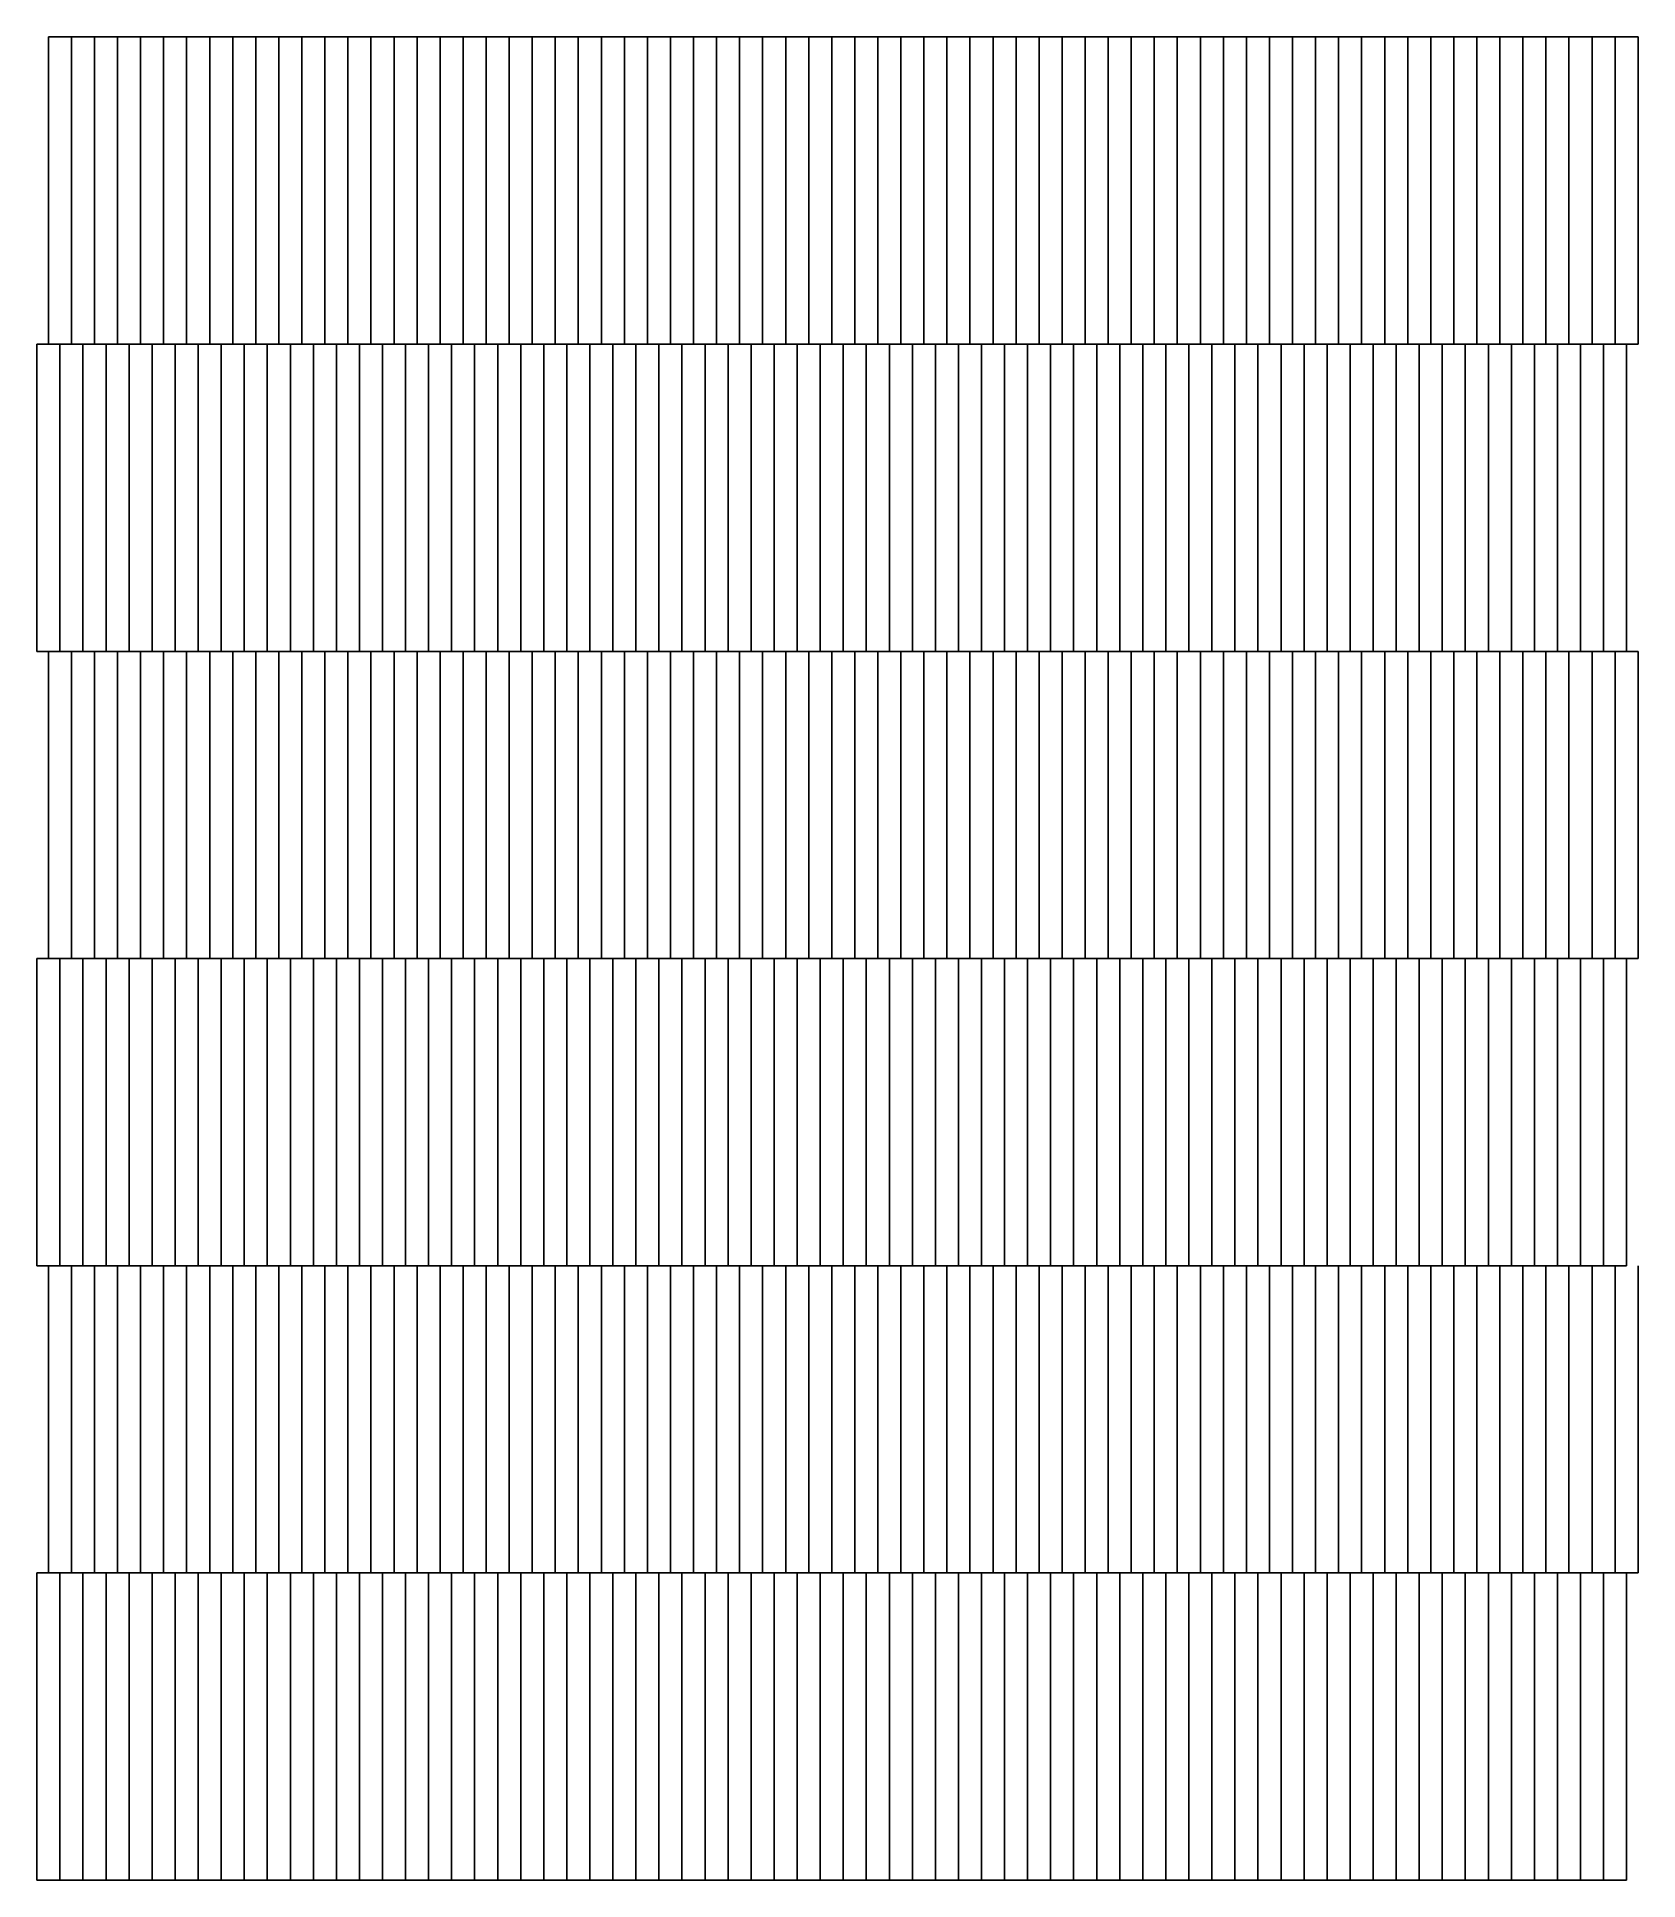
# Model space of a CAD drawing. Header units: millimetres. Extents: x -4689 to 5736, y -6417 to 5583.
import ezdxf

# ---------------------------------------------------------------- set-up
doc = ezdxf.new("R2010")
doc.units = ezdxf.units.MM

msp = doc.modelspace()

# ---------------------------------------------------------------- linework, layer by layer
for p, q in [((-4614, 5583), (5736, 5583)), ((-4614, 3583), (-4614, 5583)), ((-4464, 3583), (-4464, 5583)), ((-4314, 3583), (-4314, 5583)), ((-4164, 5583), (-4164, 3583)), ((-4014, 3583), (-4014, 5583)), ((-3864, 5583), (-3864, 3583)), ((-3714, 5583), (-3714, 3583)), ((-3564, 3583), (-3564, 5583)), ((-3414, 3583), (-3414, 5583)), ((-3264, 3583), (-3264, 5583)), ((-3114, 3583), (-3114, 5583)), ((-2964, 3583), (-2964, 5583)), ((-2814, 5583), (-2814, 3583)), ((-2664, 5583), (-2664, 3583)), ((-2514, 3583), (-2514, 5583)), ((-2364, 5583), (-2364, 3583)), ((-2214, 5583), (-2214, 3583)), ((-2064, 3583), (-2064, 5583)), ((-1914, 5583), (-1914, 3583)), ((-1764, 3583), (-1764, 5583)), ((-1614, 5583), (-1614, 3583)), ((-1464, 5583), (-1464, 3583)), ((-1314, 5583), (-1314, 3583)), ((-1164, 3583), (-1164, 5583)), ((-1014, 3583), (-1014, 5583)), ((-864, 3583), (-864, 5583)), ((-714, 5583), (-714, 3583)), ((-564, 3583), (-564, 5583)), ((-414, 5583), (-414, 3583)), ((-264, 3583), (-264, 5583)), ((-114, 3583), (-114, 5583)), ((36, 3583), (36, 5583)), ((186, 3583), (186, 5583)), ((336, 5583), (336, 3583)), ((486, 3583), (486, 5583)), ((636, 3583), (636, 5583)), ((786, 5583), (786, 3583)), ((936, 3583), (936, 5583)), ((1086, 3583), (1086, 5583)), ((1236, 5583), (1236, 3583)), ((1386, 5583), (1386, 3583)), ((1536, 3583), (1536, 5583)), ((1686, 5583), (1686, 3583)), ((1836, 3583), (1836, 5583)), ((1986, 5583), (1986, 3583)), ((2136, 3583), (2136, 5583)), ((2286, 5583), (2286, 3583)), ((2436, 5583), (2436, 3583)), ((2586, 3583), (2586, 5583)), ((2736, 3583), (2736, 5583)), ((2886, 5583), (2886, 3583)), ((3036, 5583), (3036, 3583)), ((3186, 3583), (3186, 5583)), ((3336, 5583), (3336, 3583)), ((3486, 5583), (3486, 3583)), ((3636, 3583), (3636, 5583)), ((3786, 5583), (3786, 3583)), ((3936, 3583), (3936, 5583)), ((4086, 5583), (4086, 3583)), ((4236, 3583), (4236, 5583)), ((4386, 3583), (4386, 5583)), ((4536, 3583), (4536, 5583)), ((4686, 3583), (4686, 5583)), ((4836, 3583), (4836, 5583)), ((4986, 5583), (4986, 3583)), ((5136, 3583), (5136, 5583)), ((5286, 5583), (5286, 3583)), ((5436, 3583), (5436, 5583)), ((5586, 3583), (5586, 5583)), ((5736, 5583), (5736, 3583)), ((-4689, 3583), (5736, 3583)), ((-4689, 1583), (-4689, 3583)), ((-4539, 1583), (-4539, 3583)), ((-4389, 3583), (-4389, 1583)), ((-4239, 3583), (-4239, 1583)), ((-4089, 3583), (-4089, 1583)), ((-3939, 1583), (-3939, 3583)), ((-3789, 3583), (-3789, 1583)), ((-3639, 3583), (-3639, 1583)), ((-3489, 3583), (-3489, 1583)), ((-3339, 1583), (-3339, 3583)), ((-3189, 3583), (-3189, 1583)), ((-3039, 3583), (-3039, 1583)), ((-2889, 3583), (-2889, 1583)), ((-2739, 1583), (-2739, 3583)), ((-2589, 3583), (-2589, 1583)), ((-2439, 1583), (-2439, 3583)), ((-2289, 3583), (-2289, 1583)), ((-2139, 3583), (-2139, 1583)), ((-1989, 1583), (-1989, 3583)), ((-1839, 1583), (-1839, 3583)), ((-1689, 3583), (-1689, 1583)), ((-1539, 1583), (-1539, 3583)), ((-1389, 1583), (-1389, 3583)), ((-1239, 3583), (-1239, 1583)), ((-1089, 3583), (-1089, 1583)), ((-939, 3583), (-939, 1583)), ((-789, 1583), (-789, 3583)), ((-639, 3583), (-639, 1583)), ((-489, 3583), (-489, 1583)), ((-339, 3583), (-339, 1583)), ((-189, 3583), (-189, 1583)), ((-39, 1583), (-39, 3583)), ((111, 1583), (111, 3583)), ((261, 1583), (261, 3583)), ((411, 3583), (411, 1583)), ((561, 3583), (561, 1583)), ((711, 3583), (711, 1583)), ((861, 1583), (861, 3583)), ((1011, 1583), (1011, 3583)), ((1161, 3583), (1161, 1583)), ((1311, 1583), (1311, 3583)), ((1461, 3583), (1461, 1583)), ((1611, 1583), (1611, 3583)), ((1761, 1583), (1761, 3583)), ((1911, 1583), (1911, 3583)), ((2061, 3583), (2061, 1583)), ((2211, 1583), (2211, 3583)), ((2361, 1583), (2361, 3583)), ((2511, 1583), (2511, 3583)), ((2661, 3583), (2661, 1583)), ((2811, 3583), (2811, 1583)), ((2961, 1583), (2961, 3583)), ((3111, 3583), (3111, 1583)), ((3261, 3583), (3261, 1583)), ((3411, 3583), (3411, 1583)), ((3561, 1583), (3561, 3583)), ((3711, 1583), (3711, 3583)), ((3861, 1583), (3861, 3583)), ((4011, 3583), (4011, 1583)), ((4161, 3583), (4161, 1583)), ((4311, 3583), (4311, 1583)), ((4461, 3583), (4461, 1583)), ((4611, 3583), (4611, 1583)), ((4761, 1583), (4761, 3583)), ((4911, 3583), (4911, 1583)), ((5061, 1583), (5061, 3583)), ((5211, 1583), (5211, 3583)), ((5361, 1583), (5361, 3583)), ((5511, 1583), (5511, 3583)), ((5661, 3583), (5661, 1583)), ((5736, 1583), (-4689, 1583)), ((-4614, -417), (-4614, 1583)), ((-4464, -417), (-4464, 1583)), ((-4314, 1583), (-4314, -417)), ((-4164, -417), (-4164, 1583)), ((-4014, 1583), (-4014, -417)), ((-3864, -417), (-3864, 1583)), ((-3714, 1583), (-3714, -417)), ((-3564, 1583), (-3564, -417)), ((-3414, 1583), (-3414, -417)), ((-3264, -417), (-3264, 1583)), ((-3114, 1583), (-3114, -417)), ((-2964, 1583), (-2964, -417)), ((-2814, 1583), (-2814, -417)), ((-2664, 1583), (-2664, -417)), ((-2514, 1583), (-2514, -417)), ((-2364, 1583), (-2364, -417)), ((-2214, -417), (-2214, 1583)), ((-2064, -417), (-2064, 1583)), ((-1914, 1583), (-1914, -417)), ((-1764, 1583), (-1764, -417)), ((-1614, 1583), (-1614, -417)), ((-1464, 1583), (-1464, -417)), ((-1314, 1583), (-1314, -417)), ((-1164, 1583), (-1164, -417)), ((-1014, 1583), (-1014, -417)), ((-864, -417), (-864, 1583)), ((-714, 1583), (-714, -417)), ((-564, 1583), (-564, -417)), ((-414, 1583), (-414, -417)), ((-264, 1583), (-264, -417)), ((-114, 1583), (-114, -417)), ((36, -417), (36, 1583)), ((186, 1583), (186, -417)), ((336, 1583), (336, -417)), ((486, -417), (486, 1583)), ((636, -417), (636, 1583)), ((786, 1583), (786, -417)), ((936, -417), (936, 1583)), ((1086, 1583), (1086, -417)), ((1236, -417), (1236, 1583)), ((1386, -417), (1386, 1583)), ((1536, -417), (1536, 1583)), ((1686, 1583), (1686, -417)), ((1836, 1583), (1836, -417)), ((1986, 1583), (1986, -417)), ((2136, 1583), (2136, -417)), ((2286, 1583), (2286, -417)), ((2436, 1583), (2436, -417)), ((2586, -417), (2586, 1583)), ((2736, 1583), (2736, -417)), ((2886, 1583), (2886, -417)), ((3036, 1583), (3036, -417)), ((3186, 1583), (3186, -417)), ((3336, 1583), (3336, -417)), ((3486, 1583), (3486, -417)), ((3636, -417), (3636, 1583)), ((3786, -417), (3786, 1583)), ((3936, -417), (3936, 1583)), ((4086, 1583), (4086, -417)), ((4236, 1583), (4236, -417)), ((4386, -417), (4386, 1583)), ((4536, -417), (4536, 1583)), ((4686, -417), (4686, 1583)), ((4836, -417), (4836, 1583)), ((4986, 1583), (4986, -417)), ((5136, -417), (5136, 1583)), ((5286, -417), (5286, 1583)), ((5436, 1583), (5436, -417)), ((5586, 1583), (5586, -417)), ((5736, 1583), (5736, -417)), ((-4689, -417), (5736, -417)), ((-4689, -2417), (-4689, -417)), ((-4539, -2417), (-4539, -417)), ((-4389, -2417), (-4389, -417)), ((-4239, -2417), (-4239, -417)), ((-4089, -2417), (-4089, -417)), ((-3939, -2417), (-3939, -417)), ((-3789, -2417), (-3789, -417)), ((-3639, -2417), (-3639, -417)), ((-3489, -2417), (-3489, -417)), ((-3339, -2417), (-3339, -417)), ((-3189, -2417), (-3189, -417)), ((-3039, -2417), (-3039, -417)), ((-2889, -2417), (-2889, -417)), ((-2739, -2417), (-2739, -417)), ((-2589, -2417), (-2589, -417)), ((-2439, -2417), (-2439, -417)), ((-2289, -2417), (-2289, -417)), ((-2139, -2417), (-2139, -417)), ((-1989, -2417), (-1989, -417)), ((-1839, -2417), (-1839, -417)), ((-1689, -2417), (-1689, -417)), ((-1539, -417), (-1539, -2417)), ((-1389, -417), (-1389, -2417)), ((-1239, -2417), (-1239, -417)), ((-1089, -417), (-1089, -2417)), ((-939, -417), (-939, -2417)), ((-789, -2417), (-789, -417)), ((-639, -2417), (-639, -417)), ((-489, -417), (-489, -2417)), ((-339, -417), (-339, -2417)), ((-189, -2417), (-189, -417)), ((-39, -2417), (-39, -417)), ((111, -2417), (111, -417)), ((261, -417), (261, -2417)), ((411, -417), (411, -2417)), ((561, -417), (561, -2417)), ((711, -417), (711, -2417)), ((861, -2417), (861, -417)), ((1011, -417), (1011, -2417)), ((1161, -417), (1161, -2417)), ((1311, -417), (1311, -2417)), ((1461, -417), (1461, -2417)), ((1611, -2417), (1611, -417)), ((1761, -417), (1761, -2417)), ((1911, -417), (1911, -2417)), ((2061, -417), (2061, -2417)), ((2211, -417), (2211, -2417)), ((2361, -417), (2361, -2417)), ((2511, -2417), (2511, -417)), ((2661, -2417), (2661, -417)), ((2811, -417), (2811, -2417)), ((2961, -2417), (2961, -417)), ((3111, -417), (3111, -2417)), ((3261, -417), (3261, -2417)), ((3411, -417), (3411, -2417)), ((3561, -417), (3561, -2417)), ((3711, -417), (3711, -2417)), ((3861, -417), (3861, -2417)), ((4011, -2417), (4011, -417)), ((4161, -2417), (4161, -417)), ((4311, -417), (4311, -2417)), ((4461, -417), (4461, -2417)), ((4611, -2417), (4611, -417)), ((4761, -417), (4761, -2417)), ((4911, -417), (4911, -2417)), ((5061, -417), (5061, -2417)), ((5211, -417), (5211, -2417)), ((5361, -417), (5361, -2417)), ((5511, -2417), (5511, -417)), ((5661, -417), (5661, -2417)), ((5661, -2417), (-4689, -2417)), ((-4614, -4417), (-4614, -2417)), ((-4464, -4417), (-4464, -2417)), ((-4314, -2417), (-4314, -4417)), ((-4164, -4417), (-4164, -2417)), ((-4014, -2417), (-4014, -4417)), ((-3864, -4417), (-3864, -2417)), ((-3714, -2417), (-3714, -4417)), ((-3564, -2417), (-3564, -4417)), ((-3414, -2417), (-3414, -4417)), ((-3264, -4417), (-3264, -2417)), ((-3114, -2417), (-3114, -4417)), ((-2964, -2417), (-2964, -4417)), ((-2814, -2417), (-2814, -4417)), ((-2664, -2417), (-2664, -4417)), ((-2514, -2417), (-2514, -4417)), ((-2364, -2417), (-2364, -4417)), ((-2214, -4417), (-2214, -2417)), ((-2064, -4417), (-2064, -2417)), ((-1914, -2417), (-1914, -4417)), ((-1764, -2417), (-1764, -4417)), ((-1614, -2417), (-1614, -4417)), ((-1464, -2417), (-1464, -4417)), ((-1314, -2417), (-1314, -4417)), ((-1164, -2417), (-1164, -4417)), ((-1014, -2417), (-1014, -4417)), ((-864, -4417), (-864, -2417)), ((-714, -2417), (-714, -4417)), ((-564, -2417), (-564, -4417)), ((-414, -2417), (-414, -4417)), ((-264, -2417), (-264, -4417)), ((-114, -2417), (-114, -4417)), ((36, -4417), (36, -2417)), ((186, -2417), (186, -4417)), ((336, -2417), (336, -4417)), ((486, -4417), (486, -2417)), ((636, -4417), (636, -2417)), ((786, -2417), (786, -4417)), ((936, -4417), (936, -2417)), ((1086, -2417), (1086, -4417)), ((1236, -4417), (1236, -2417)), ((1386, -4417), (1386, -2417)), ((1536, -4417), (1536, -2417)), ((1686, -2417), (1686, -4417)), ((1836, -2417), (1836, -4417)), ((1986, -2417), (1986, -4417)), ((2136, -2417), (2136, -4417)), ((2286, -2417), (2286, -4417)), ((2436, -2417), (2436, -4417)), ((2586, -4417), (2586, -2417)), ((2736, -2417), (2736, -4417)), ((2886, -2417), (2886, -4417)), ((3036, -2417), (3036, -4417)), ((3186, -2417), (3186, -4417)), ((3336, -2417), (3336, -4417)), ((3486, -2417), (3486, -4417)), ((3636, -4417), (3636, -2417)), ((3786, -4417), (3786, -2417)), ((3936, -4417), (3936, -2417)), ((4086, -2417), (4086, -4417)), ((4236, -2417), (4236, -4417)), ((4386, -4417), (4386, -2417)), ((4536, -4417), (4536, -2417)), ((4686, -4417), (4686, -2417)), ((4836, -4417), (4836, -2417)), ((4986, -2417), (4986, -4417)), ((5136, -4417), (5136, -2417)), ((5286, -4417), (5286, -2417)), ((5436, -2417), (5436, -4417)), ((5586, -2417), (5586, -4417)), ((5736, -2417), (5736, -4417)), ((-4689, -4417), (5736, -4417)), ((-4689, -6417), (-4689, -4417)), ((-4539, -6417), (-4539, -4417)), ((-4389, -6417), (-4389, -4417)), ((-4239, -6417), (-4239, -4417)), ((-4089, -6417), (-4089, -4417)), ((-3939, -6417), (-3939, -4417)), ((-3789, -6417), (-3789, -4417)), ((-3639, -6417), (-3639, -4417)), ((-3489, -6417), (-3489, -4417)), ((-3339, -6417), (-3339, -4417)), ((-3189, -6417), (-3189, -4417)), ((-3039, -6417), (-3039, -4417)), ((-2889, -6417), (-2889, -4417)), ((-2739, -6417), (-2739, -4417)), ((-2589, -6417), (-2589, -4417)), ((-2439, -6417), (-2439, -4417)), ((-2289, -6417), (-2289, -4417)), ((-2139, -6417), (-2139, -4417)), ((-1989, -6417), (-1989, -4417)), ((-1839, -6417), (-1839, -4417)), ((-1689, -6417), (-1689, -4417)), ((-1539, -4417), (-1539, -6417)), ((-1389, -4417), (-1389, -6417)), ((-1239, -6417), (-1239, -4417)), ((-1089, -4417), (-1089, -6417)), ((-939, -4417), (-939, -6417)), ((-789, -6417), (-789, -4417)), ((-639, -6417), (-639, -4417)), ((-489, -4417), (-489, -6417)), ((-339, -4417), (-339, -6417)), ((-189, -6417), (-189, -4417)), ((-39, -6417), (-39, -4417)), ((111, -6417), (111, -4417)), ((261, -4417), (261, -6417)), ((411, -4417), (411, -6417)), ((561, -4417), (561, -6417)), ((711, -4417), (711, -6417)), ((861, -6417), (861, -4417)), ((1011, -4417), (1011, -6417)), ((1161, -4417), (1161, -6417)), ((1311, -4417), (1311, -6417)), ((1461, -4417), (1461, -6417)), ((1611, -6417), (1611, -4417)), ((1761, -4417), (1761, -6417)), ((1911, -4417), (1911, -6417)), ((2061, -4417), (2061, -6417)), ((2211, -4417), (2211, -6417)), ((2361, -4417), (2361, -6417)), ((2511, -6417), (2511, -4417)), ((2661, -6417), (2661, -4417)), ((2811, -4417), (2811, -6417)), ((2961, -6417), (2961, -4417)), ((3111, -4417), (3111, -6417)), ((3261, -4417), (3261, -6417)), ((3411, -4417), (3411, -6417)), ((3561, -4417), (3561, -6417)), ((3711, -4417), (3711, -6417)), ((3861, -4417), (3861, -6417)), ((4011, -6417), (4011, -4417)), ((4161, -6417), (4161, -4417)), ((4311, -4417), (4311, -6417)), ((4461, -4417), (4461, -6417)), ((4611, -6417), (4611, -4417)), ((4761, -4417), (4761, -6417)), ((4911, -4417), (4911, -6417)), ((5061, -4417), (5061, -6417)), ((5211, -4417), (5211, -6417)), ((5361, -4417), (5361, -6417)), ((5511, -6417), (5511, -4417)), ((5661, -4417), (5661, -6417)), ((5661, -6417), (-4689, -6417))]:
    msp.add_line(p, q)

doc.saveas('drawing.dxf')
